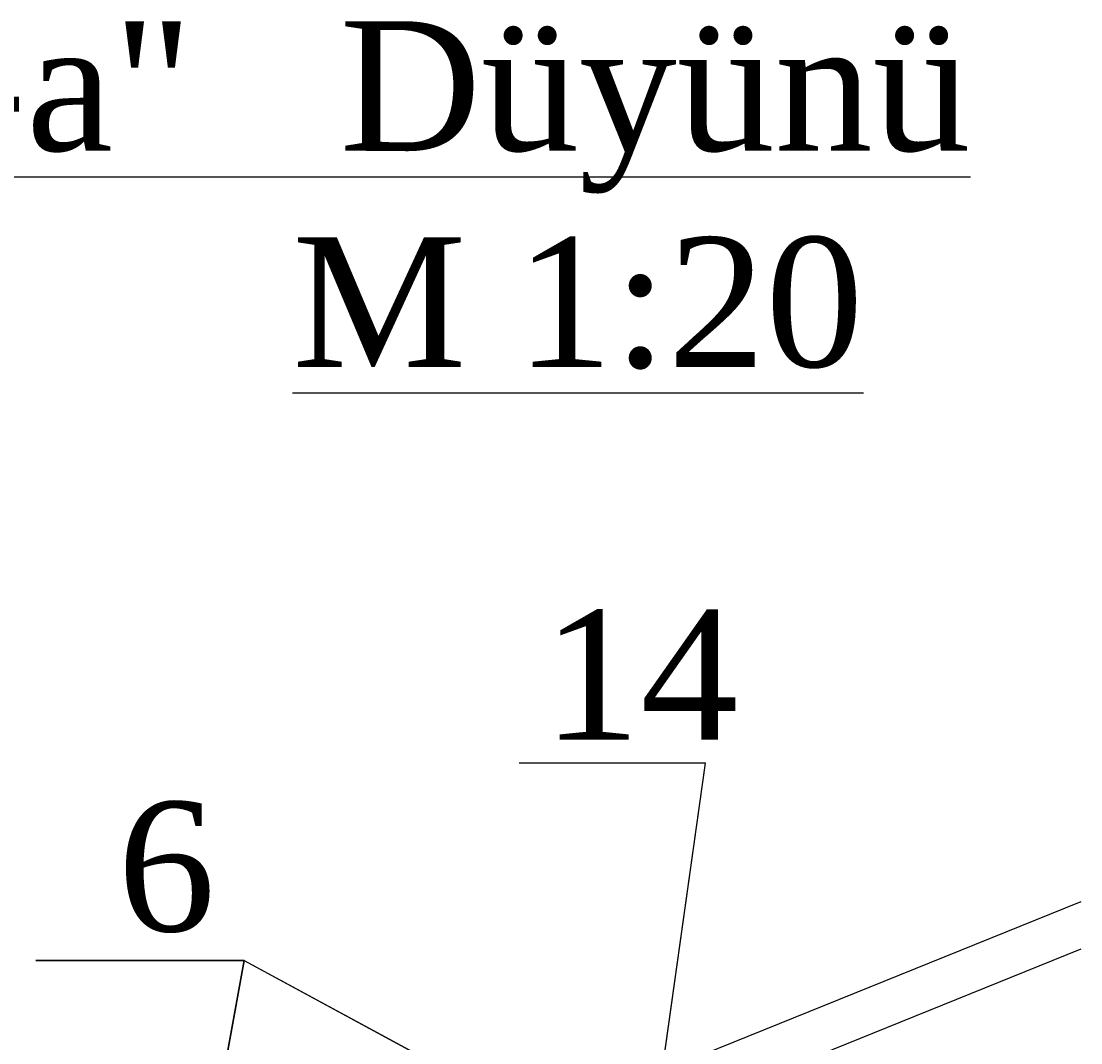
# Model space of a CAD drawing. Header units: millimetres. Extents: x 873544 to 1143527, y -837564 to -766512.
# Drawn here: x 1024354 to 1026807, y -776474 to -774109 of the extents above; entities that cross this region are included whole.
import ezdxf

# ---------------------------------------------------------------- set-up
doc = ezdxf.new("R2010")
doc.units = ezdxf.units.MM
for name, color, linetype, lineweight in [('Dam konstrukstruksiyasi', 7, 'Continuous', 13), ('Qeyd xətti', 7, 'Continuous', 9), ('Yazı -1', 7, 'Continuous', 15)]:
    doc.layers.add(name, color=color, linetype=linetype, lineweight=lineweight)
doc.styles.add('Times New  Roman', font='times.ttf')

msp = doc.modelspace()

# ---------------------------------------------------------------- linework, layer by layer
at = {"linetype": 'Continuous', "lineweight": 9}
msp.add_line((1025937.7, -775826.1), (1025506.3, -775826.1), dxfattribs=at)
at = {"color": 0, "linetype": 'Continuous', "lineweight": 9}
for p, q in [((1025837.5, -776539), (1025937.7, -775826.1)), ((1024869.9, -776283.2), (1024387.8, -776283.2)), ((1024690.1, -777274.1), (1024869.9, -776283.2)), ((1024869.9, -776283.2), (1025734.9, -776751.6))]:
    msp.add_line(p, q, dxfattribs=at)
at = {"layer": 'Dam konstrukstruksiyasi'}
for p, q in [((1026806.9, -776147.3), (1022936, -777711.3)), ((1026806.9, -776257.1), (1023107, -777752))]:
    msp.add_line(p, q, dxfattribs=at)
at = {"layer": 'Qeyd xətti', "color": 0}
for points in [[(1025837.5, -776539), (1025937.7, -775826.1), (1025506.3, -775826.1)], [(1024387.8, -776283.2), (1024869.9, -776283.2), (1024690.1, -777274.1), (1024869.9, -776283.2), (1025734.9, -776751.6)]]:
    msp.add_lwpolyline(points, dxfattribs=at)

# ---------------------------------------------------------------- texts
at = {"linetype": 'Continuous', "lineweight": 9, "char_height": 300, "attachment_point": 4, "style": 'Times New  Roman'}
for s, insert in [('14', (1025560.9, -775621.7)), ('6', (1024576.8, -776067.6))]:
    msp.add_mtext(s, dxfattribs=dict(at, insert=insert))
at = {"layer": 'Yazı -1', "color": 5, "linetype": 'Continuous', "lineweight": 15, "insert": (1024981.7, -774915.5), "char_height": 300, "attachment_point": 7, "style": 'Times New  Roman'}
msp.add_mtext('\\pi-1153.2;{\\L"a-a"   D\\fTimes New Roman|b0|i0|c238|p18;üyünü\\fTimes New Roman|b0|i0|c204|p18;\\P\\pi0;\\C1;М 1:20}', dxfattribs=at)

doc.saveas('drawing.dxf')
